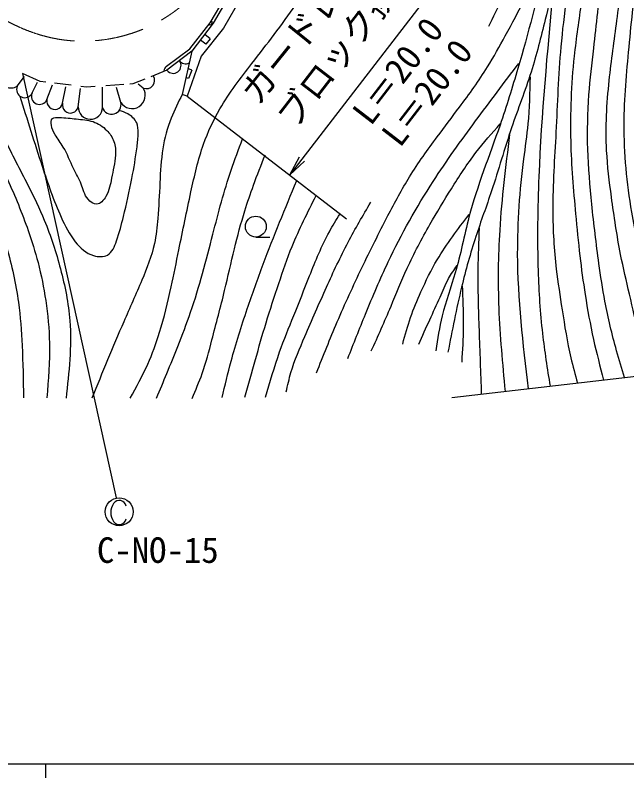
# Model space of a CAD drawing. Units: millimetres, scale not verified. Extents: x 40000 to 680000, y 20000 to 380000.
# Drawn here: x 165837 to 209662, y 204000 to 258680 of the extents above; entities that cross this region are included whole.
import ezdxf
from ezdxf.enums import TextEntityAlignment as Align

# ---------------------------------------------------------------- set-up
doc = ezdxf.new("R2010")
doc.units = ezdxf.units.MM
doc.header["$LTSCALE"] = 1000
doc.linetypes.add('CHAIN', pattern=[18.5, 12, -1.5, 3.5, -1.5])
for name, color, linetype, lineweight in [('M-BGD', 7, 'Continuous', 25), ('M-BMK', 2, 'CHAIN', 13), ('M-BMK-SRVR', 3, 'Continuous', 25), ('M-STR-STR3', 7, 'Continuous', 25), ('M-STR-STRC', 7, 'Continuous', 25), ('M-TTL-BAND', 7, 'Continuous', 25)]:
    doc.layers.add(name, color=color, linetype=linetype, lineweight=lineweight)
doc.styles.add('ＭＳ ゴシック', font='')
doc.styles.get('ＭＳ ゴシック').set_extended_font_data('MS Gothic')

# ---------------------------------------------------------------- blocks, each defined once
blk = doc.blocks.new('open_arrow')
at = {"color": 0, "linetype": 'Continuous', "lineweight": -2}
blk.add_lwpolyline([(7.5, 1.25), (0, 0), (7.5, -1.25)], dxfattribs=at)

msp = doc.modelspace()

# ---------------------------------------------------------------- linework, layer by layer
at = {"layer": 'M-BGD'}
for p, q in [((179807, 258141), (182188, 262222)), ((182377, 262168), (180031, 258106)), ((183078, 261795), (180760, 257760)), ((178348, 256262), (179807, 258141)), ((180031, 258106), (178486, 256103)), ((180760, 257760), (179157, 255757)), ((179809, 256999), (179413, 257305)), ((179809, 256999), (179500, 256599)), ((179500, 256599), (179104, 256904)), ((176680, 255024), (178348, 256262)), ((178486, 256103), (176712, 254730)), ((178486, 256103), (177801, 252997)), ((179157, 255757), (178156, 252867)), ((178482, 254740), (178210, 254852)), ((165985, 253593), (166488, 254291)), ((167614, 253929), (166356, 254493)), ((176712, 254730), (175555, 254272)), ((178482, 254740), (178242, 254156)), ((167048, 253111), (167440, 253889)), ((168035, 253878), (167614, 253929)), ((169841, 253660), (168644, 253804)), ((174252, 253757), (174056, 253744)), ((175131, 254105), (174252, 253757)), ((175004, 253460), (174640, 253726)), ((178242, 254156), (178072, 254226)), ((168111, 252630), (168511, 253681)), ((169233, 252372), (169463, 253547)), ((170354, 252115), (170504, 253428)), ((170933, 253528), (170536, 253576)), ((171558, 253571), (170933, 253528)), ((172098, 252065), (172081, 253532)), ((173607, 253713), (172336, 253625)), ((173393, 252430), (173093, 253488)), ((178156, 252867), (177801, 252997)), ((183077, 242774), (184077, 242774))]:
    msp.add_line(p, q, dxfattribs=at)
msp.add_circle((183077, 243524), 750, dxfattribs=at)
for centre, radius, start, end in [((179807, 258141), 150, 232.1694, 59.7344), ((177156, 255073), 561, 217.7468, 37.7468), ((178043, 255760), 561, 217.7468, 297.3706), ((165545, 254291), 825, 122.25, 302.25), ((176978, 254623), 500, 126.5805, 171.5805), ((175227, 254017), 600, 248.244, 32.7553), ((166517, 253352), 584, 155.6235, 335.6235), ((174199, 252945), 956, 212.5857, 32.5857), ((167580, 252871), 584, 155.6235, 335.6235), ((168672, 252501), 575, 167.0674, 347.0674), ((169793, 252244), 575, 167.0674, 347.0674), ((171226, 252090), 872, 178.3634, 358.3634), ((172746, 252248), 673, 195.7512, 15.7512)]:
    msp.add_arc(centre, radius, start, end, dxfattribs=at)
for points, knots in [([(207853, 302409), (207494, 301127), (207135, 299845), (206724, 298566), (206239, 297057), (205682, 295553), (205480, 294004), (205272, 292411), (205441, 290772), (205555, 289141), (205767, 286119), (205793, 283128), (205706, 280130), (205642, 277934), (205518, 275734), (205405, 273533), (205324, 271958), (205249, 270382), (205065, 268820), (204813, 266675), (204357, 264555), (203859, 262448), (203257, 259903), (202593, 257377), (201861, 254870), (201462, 253505), (201043, 252145), (200579, 250799), (199822, 248603), (198945, 246443), (198354, 244201), (198006, 242876), (197757, 241522), (197374, 240205), (197074, 239170), (196690, 238157), (196432, 237113), (196230, 236296), (196105, 235461), (195979, 234625)], [0, 0, 0, 0, 1, 1, 1, 2, 2, 2, 3, 3, 3, 4, 4, 4, 5, 5, 5, 6, 6, 6, 7, 7, 7, 8, 8, 8, 9, 9, 9, 10, 10, 10, 11, 11, 11, 12, 12, 12, 13, 13, 13, 13]), ([(208560, 302395), (208022, 300148), (207484, 297900), (206875, 295663), (206681, 294950), (206479, 294238), (206347, 293514), (206067, 291985), (206096, 290405), (206159, 288839), (206236, 286906), (206366, 284993), (206423, 283071), (206473, 281377), (206466, 279676), (206385, 277981), (206320, 276635), (206208, 275292), (206121, 273947), (206012, 272275), (205941, 270600), (205782, 268933), (205610, 267137), (205335, 265350), (204990, 263579), (204650, 261834), (204243, 260105), (203821, 258377), (203513, 257111), (203196, 255847), (202803, 254607), (202377, 253262), (201860, 251947), (201408, 250610), (200901, 249112), (200476, 247587), (199976, 246086), (199610, 244989), (199204, 243905), (198845, 242806), (198455, 241615), (198120, 240405), (197827, 239187), (197454, 237638), (197150, 236075), (196846, 234512)], [0, 0, 0, 0, 1, 1, 1, 2, 2, 2, 3, 3, 3, 4, 4, 4, 5, 5, 5, 6, 6, 6, 7, 7, 7, 8, 8, 8, 9, 9, 9, 10, 10, 10, 11, 11, 11, 12, 12, 12, 13, 13, 13, 14, 14, 14, 15, 15, 15, 15]), ([(208560, 302395), (208657, 302269), (208754, 302143), (208832, 302007), (209022, 301671), (209090, 301274), (209143, 300880), (209397, 298983), (209317, 297130), (209240, 295264), (209150, 293115), (209064, 290948), (209201, 288794), (209345, 286520), (209737, 284261), (210289, 282052), (210595, 280827), (210949, 279619), (211280, 278399), (211568, 277335), (211838, 276263), (211979, 275173), (212178, 273640), (212121, 272073), (211960, 270529), (211873, 269701), (211757, 268879), (211610, 268062), (211370, 266723), (211051, 265397), (210794, 264059), (210490, 262471), (210274, 260867), (210095, 259260), (209988, 258302), (209895, 257344), (209803, 256384), (209629, 254555), (209462, 252722), (209453, 250885), (209443, 248766), (209643, 246642), (209998, 244551), (210232, 243167), (210535, 241798), (210852, 240432), (211108, 239335), (211373, 238240), (211649, 237148), (211995, 235783), (212359, 234423), (212723, 233063)], [0, 0, 0, 0, 1, 1, 1, 2, 2, 2, 3, 3, 3, 4, 4, 4, 5, 5, 5, 6, 6, 6, 7, 7, 7, 8, 8, 8, 9, 9, 9, 10, 10, 10, 11, 11, 11, 12, 12, 12, 13, 13, 13, 14, 14, 14, 15, 15, 15, 16, 16, 16, 17, 17, 17, 17]), ([(211209, 232889), (210989, 233814), (210769, 234739), (210553, 235665), (210319, 236666), (210090, 237668), (209858, 238670), (209637, 239622), (209414, 240573), (209224, 241532), (208955, 242891), (208755, 244264), (208570, 245640), (208421, 246748), (208281, 247858), (208223, 248972), (208134, 250646), (208228, 252331), (208407, 254001), (208561, 255444), (208778, 256876), (208959, 258314), (209148, 259820), (209298, 261332), (209531, 262831), (209751, 264249), (210046, 265654), (210328, 267063), (210541, 268126), (210746, 269192), (210839, 270272), (210909, 271080), (210915, 271897), (210839, 272704), (210742, 273734), (210512, 274749), (210246, 275750), (209885, 277111), (209457, 278447), (209061, 279797), (208691, 281056), (208349, 282327), (208141, 283620), (207955, 284770), (207875, 285937), (207752, 287095), (207653, 288035), (207525, 288969), (207446, 289916), (207389, 290603), (207357, 291297), (207201, 291960), (207044, 292624), (206761, 293257), (206479, 293891)], [0, 0, 0, 0, 1, 1, 1, 2, 2, 2, 3, 3, 3, 4, 4, 4, 5, 5, 5, 6, 6, 6, 7, 7, 7, 8, 8, 8, 9, 9, 9, 10, 10, 10, 11, 11, 11, 12, 12, 12, 13, 13, 13, 14, 14, 14, 15, 15, 15, 16, 16, 16, 17, 17, 17, 18, 18, 18, 18]), ([(209509, 232693), (209314, 233335), (209119, 233977), (208938, 234622), (208609, 235795), (208325, 236982), (208100, 238179), (207932, 239074), (207796, 239975), (207671, 240877), (207474, 242292), (207304, 243709), (207160, 245129), (207026, 246441), (206916, 247756), (206874, 249074), (206832, 250376), (206857, 251681), (206955, 252979), (207039, 254092), (207177, 255201), (207303, 256311), (207497, 258023), (207664, 259738), (207916, 261441), (208130, 262890), (208405, 264330), (208652, 265775), (208805, 266671), (208947, 267568), (209040, 268473), (209143, 269471), (209188, 270477), (209142, 271478), (209079, 272895), (208835, 274301), (208529, 275689), (208292, 276763), (208018, 277826), (207793, 278898), (207551, 280058), (207367, 281229), (207221, 282414), (207141, 283062), (207073, 283714), (206894, 284335), (206742, 284861), (206512, 285365), (206281, 285868)], [0, 0, 0, 0, 1, 1, 1, 2, 2, 2, 3, 3, 3, 4, 4, 4, 5, 5, 5, 6, 6, 6, 7, 7, 7, 8, 8, 8, 9, 9, 9, 10, 10, 10, 11, 11, 11, 12, 12, 12, 13, 13, 13, 14, 14, 14, 15, 15, 15, 16, 16, 16, 16]), ([(206400, 277209), (206823, 275286), (207246, 273363), (207353, 271413), (207411, 270367), (207378, 269312), (207324, 268261), (207266, 267129), (207185, 266001), (207076, 264875), (206907, 263134), (206669, 261398), (206419, 259665), (206230, 258358), (206034, 257052), (205894, 255739), (205677, 253715), (205593, 251674), (205646, 249639), (205691, 247898), (205837, 246162), (205996, 244429), (206088, 243425), (206185, 242423), (206302, 241422), (206411, 240496), (206537, 239571), (206682, 238649), (206851, 237574), (207045, 236501), (207280, 235439), (207497, 234460), (207749, 233490), (208000, 232519)], [0, 0, 0, 0, 1, 1, 1, 2, 2, 2, 3, 3, 3, 4, 4, 4, 5, 5, 5, 6, 6, 6, 7, 7, 7, 8, 8, 8, 9, 9, 9, 10, 10, 10, 11, 11, 11, 11]), ([(174064, 231216), (174511, 232018), (174957, 232820), (175329, 233656), (175660, 234398), (175932, 235167), (176173, 235945), (176504, 237016), (176776, 238104), (177016, 239198), (177209, 240079), (177380, 240965), (177558, 241849), (177837, 243236), (178131, 244620), (178432, 246005), (178683, 247164), (178940, 248323), (179335, 249439), (179646, 250316), (180043, 251165), (180510, 251969), (181176, 253116), (181986, 254171), (182799, 255222), (183872, 256610), (184949, 257991), (185932, 259439), (186766, 260669), (187532, 261947), (188281, 263234), (188730, 264006), (189173, 264781), (189577, 265577), (189644, 265710), (189710, 265843), (189775, 265977), (189840, 266111), (189904, 266246), (189966, 266381), (190028, 266516), (190089, 266652), (190148, 266788), (190376, 267315), (190578, 267852), (190764, 268395), (190951, 268937), (191122, 269485), (191285, 270035), (191448, 270585), (191602, 271137), (191756, 271690)], [0, 0, 0, 0, 1, 1, 1, 2, 2, 2, 3, 3, 3, 4, 4, 4, 5, 5, 5, 6, 6, 6, 7, 7, 7, 8, 8, 8, 9, 9, 9, 10, 10, 10, 11, 11, 11, 12, 12, 12, 13, 13, 13, 14, 14, 14, 15, 15, 15, 16, 16, 16, 17, 17, 17, 17]), ([(199784, 257897), (200419, 259199), (201054, 260501), (201678, 261808), (202307, 263128), (202925, 264454), (203540, 265781), (204044, 266870), (204546, 267959), (205048, 269049)], [0, 0, 0, 0, 1, 1, 1, 2, 2, 2, 3, 3, 3, 3]), ([(205660, 267696), (205738, 267232), (205817, 266767), (205841, 266301), (205878, 265571), (205782, 264835), (205702, 264102), (205548, 262700), (205449, 261305), (205308, 259910), (205190, 258745), (205043, 257581), (204937, 256414), (204754, 254381), (204697, 252340), (204590, 250300), (204492, 248425), (204352, 246551), (204359, 244673), (204364, 243274), (204451, 241872), (204613, 240482), (204728, 239506), (204879, 238536), (205030, 237564), (205210, 236409), (205388, 235251), (205655, 234114), (205798, 233507), (205966, 232906), (206134, 232304)], [0, 0, 0, 0, 1, 1, 1, 2, 2, 2, 3, 3, 3, 4, 4, 4, 5, 5, 5, 6, 6, 6, 7, 7, 7, 8, 8, 8, 9, 9, 9, 10, 10, 10, 10]), ([(187428, 233045), (187913, 234261), (188398, 235478), (188912, 236683), (189470, 237991), (190063, 239285), (190678, 240568), (191281, 241826), (191906, 243073), (192550, 244312), (193041, 245257), (193544, 246197), (194104, 247102), (194713, 248088), (195390, 249032), (196082, 249963), (196608, 250672), (197143, 251374), (197671, 252082), (198374, 253026), (199065, 253980), (199685, 254979), (200135, 255704), (200548, 256453), (200956, 257204), (201932, 259001), (202879, 260812), (203826, 262622)], [0, 0, 0, 0, 1, 1, 1, 2, 2, 2, 3, 3, 3, 4, 4, 4, 5, 5, 5, 6, 6, 6, 7, 7, 7, 8, 8, 8, 9, 9, 9, 9]), ([(204382, 260508), (203963, 256045), (203545, 251583), (203362, 247107), (203271, 244854), (203239, 242597), (203311, 240342), (203358, 238844), (203452, 237346), (203622, 235858), (203766, 234593), (203966, 233335), (204166, 232077)], [0, 0, 0, 0, 1, 1, 1, 2, 2, 2, 3, 3, 3, 4, 4, 4, 4]), ([(159978, 256524), (160578, 254812), (161179, 253100), (161783, 251390), (162314, 249889), (162848, 248390), (163443, 246913), (163768, 246108), (164110, 245311), (164416, 244499), (164719, 243695), (164986, 242878), (165221, 242051), (165589, 240753), (165877, 239430), (166059, 238094), (166199, 237065), (166277, 236029), (166327, 234992), (166387, 233746), (166408, 232500), (166428, 231253)], [0, 0, 0, 0, 1, 1, 1, 2, 2, 2, 3, 3, 3, 4, 4, 4, 5, 5, 5, 6, 6, 6, 7, 7, 7, 7]), ([(161756, 255287), (162168, 254481), (162581, 253676), (162940, 252849), (163526, 251500), (163973, 250092), (164516, 248724), (165001, 247504), (165562, 246317), (166059, 245102), (166310, 244489), (166545, 243868), (166763, 243241), (167027, 242485), (167266, 241719), (167467, 240944), (167700, 240050), (167883, 239143), (168021, 238228), (168174, 237211), (168270, 236185), (168289, 235160), (168312, 233852), (168208, 232544), (168104, 231236)], [0, 0, 0, 0, 1, 1, 1, 2, 2, 2, 3, 3, 3, 4, 4, 4, 5, 5, 5, 6, 6, 6, 7, 7, 7, 8, 8, 8, 8]), ([(189671, 234075), (190091, 235136), (190512, 236197), (190943, 237254), (191456, 238514), (191985, 239768), (192567, 240998), (193511, 242989), (194595, 244916), (195793, 246767), (196752, 248248), (197784, 249680), (198831, 251099), (199852, 252484), (200889, 253858), (201925, 255231)], [0, 0, 0, 0, 1, 1, 1, 2, 2, 2, 3, 3, 3, 4, 4, 4, 5, 5, 5, 5]), ([(202737, 254270), (202709, 253140), (202681, 252010), (202575, 250887), (202496, 250054), (202375, 249224), (202269, 248391), (201981, 246126), (201811, 243842), (201821, 241563), (201836, 238333), (202214, 235115), (202592, 231896)], [0, 0, 0, 0, 1, 1, 1, 2, 2, 2, 3, 3, 3, 4, 4, 4, 4]), ([(163997, 254240), (164029, 253563), (164062, 252885), (164198, 252228), (164367, 251412), (164697, 250628), (165053, 249864), (165587, 248718), (166179, 247615), (166746, 246494), (167164, 245669), (167567, 244834), (167920, 243979), (168387, 242847), (168764, 241680), (169077, 240492), (169399, 239268), (169653, 238022), (169748, 236769), (169887, 234929), (169683, 233074), (169479, 231219)], [0, 0, 0, 0, 1, 1, 1, 2, 2, 2, 3, 3, 3, 4, 4, 4, 5, 5, 5, 6, 6, 6, 7, 7, 7, 7]), ([(166164, 252887), (166688, 251207), (167212, 249527), (167763, 247853), (168169, 246619), (168590, 245389), (169123, 244205), (169402, 243584), (169712, 242976), (170137, 242435), (170481, 241997), (170899, 241602), (171454, 241442), (171789, 241345), (172172, 241332), (172447, 241485), (172780, 241669), (172953, 242095), (173095, 242499), (173309, 243110), (173451, 243671), (173591, 244248), (173807, 245132), (174018, 246050), (174196, 246968), (174342, 247724), (174465, 248480), (174563, 249235), (174605, 249562), (174643, 249889), (174649, 250228), (174653, 250480), (174640, 250738), (174541, 250962), (174419, 251237), (174167, 251460), (173894, 251609), (173700, 251715), (173495, 251784), (173291, 251854)], [0, 0, 0, 0, 1, 1, 1, 2, 2, 2, 3, 3, 3, 4, 4, 4, 5, 5, 5, 6, 6, 6, 7, 7, 7, 8, 8, 8, 9, 9, 9, 10, 10, 10, 11, 11, 11, 12, 12, 12, 13, 13, 13, 13]), ([(177801, 252997), (177522, 252441), (177243, 251885), (177016, 251306), (176738, 250599), (176536, 249858), (176414, 249108), (176282, 248301), (176242, 247484), (176203, 246668), (176162, 245814), (176121, 244962), (176052, 244108), (176003, 243501), (175940, 242893), (175811, 242301), (175615, 241400), (175268, 240534), (174908, 239680), (174485, 238678), (174043, 237691), (173612, 236698), (172825, 234884), (172074, 233050), (171323, 231216)], [0, 0, 0, 0, 1, 1, 1, 2, 2, 2, 3, 3, 3, 4, 4, 4, 5, 5, 5, 6, 6, 6, 7, 7, 7, 8, 8, 8, 8]), ([(169272, 249229), (169567, 248738), (169764, 248200), (170019, 247686), (170203, 247315), (170417, 246956), (170563, 246572), (170703, 246203), (170780, 245809), (171056, 245484), (171222, 245290), (171458, 245121), (171676, 245130), (171939, 245142), (172174, 245414), (172334, 245687), (172589, 246123), (172652, 246560), (172739, 247003), (172844, 247535), (172986, 248076), (173017, 248635), (173037, 248974), (173015, 249319), (172903, 249634), (172800, 249926), (172618, 250192), (172397, 250419), (172120, 250703), (171782, 250927), (171411, 251051), (171024, 251181), (170602, 251203), (170209, 251241), (169810, 251279), (169443, 251333), (168981, 251355), (168798, 251363), (168601, 251367), (168501, 251266), (168401, 251166), (168398, 250963), (168425, 250786), (168464, 250523), (168568, 250317), (168690, 250115), (168870, 249819), (169090, 249533), (169272, 249229)], [0, 0, 0, 0, 1, 1, 1, 2, 2, 2, 3, 3, 3, 4, 4, 4, 5, 5, 5, 6, 6, 6, 7, 7, 7, 8, 8, 8, 9, 9, 9, 10, 10, 10, 11, 11, 11, 12, 12, 12, 13, 13, 13, 14, 14, 14, 15, 15, 15, 16, 16, 16, 16]), ([(191357, 234603), (191836, 235668), (192315, 236732), (192767, 237808), (193149, 238718), (193511, 239636), (193921, 240533), (194411, 241606), (194969, 242649), (195555, 243674), (196050, 244539), (196565, 245392), (197094, 246238), (197649, 247125), (198219, 248006), (198857, 248834), (199405, 249547), (200003, 250221), (200601, 250895)], [0, 0, 0, 0, 1, 1, 1, 2, 2, 2, 3, 3, 3, 4, 4, 4, 5, 5, 5, 6, 6, 6, 6]), ([(201263, 250126), (200980, 247840), (200697, 245555), (200555, 243257), (200441, 241401), (200419, 239538), (200491, 237680), (200569, 235684), (200755, 233695), (200941, 231706)], [0, 0, 0, 0, 1, 1, 1, 2, 2, 2, 3, 3, 3, 3]), ([(175956, 231229), (176207, 231817), (176459, 232406), (176704, 232997), (176971, 233641), (177230, 234287), (177486, 234935), (177806, 235747), (178120, 236560), (178404, 237384), (179036, 239218), (179515, 241101), (180001, 242982), (180399, 244524), (180802, 246063), (181311, 247569), (181566, 248321), (181848, 249065), (182129, 249809)], [0, 0, 0, 0, 1, 1, 1, 2, 2, 2, 3, 3, 3, 4, 4, 4, 5, 5, 5, 6, 6, 6, 6]), ([(178506, 231206), (178762, 231792), (179018, 232378), (179231, 232979), (179511, 233768), (179718, 234583), (179930, 235396), (180238, 236579), (180556, 237756), (180843, 238942), (181082, 239934), (181299, 240932), (181541, 241924), (181766, 242844), (182012, 243759), (182293, 244663), (182484, 245277), (182692, 245886), (182911, 246490), (183177, 247220), (183460, 247943), (183744, 248666)], [0, 0, 0, 0, 1, 1, 1, 2, 2, 2, 3, 3, 3, 4, 4, 4, 5, 5, 5, 6, 6, 6, 7, 7, 7, 7]), ([(180660, 231263), (180869, 232133), (181078, 233003), (181311, 233867), (181651, 235130), (182042, 236379), (182460, 237619), (182823, 238699), (183207, 239771), (183609, 240836), (184367, 242847), (185188, 244835), (186009, 246822)], [0, 0, 0, 0, 1, 1, 1, 2, 2, 2, 3, 3, 3, 4, 4, 4, 4]), ([(182293, 231298), (182544, 232194), (182794, 233089), (183047, 233985), (183296, 234865), (183547, 235745), (183814, 236619), (184103, 237566), (184410, 238506), (184724, 239446), (185023, 240340), (185328, 241232), (185682, 242104), (186188, 243348), (186794, 244550), (187401, 245751)], [0, 0, 0, 0, 1, 1, 1, 2, 2, 2, 3, 3, 3, 4, 4, 4, 5, 5, 5, 5]), ([(185258, 231669), (185362, 232138), (185465, 232606), (185599, 233066), (185857, 233948), (186225, 234796), (186592, 235642), (187106, 236826), (187616, 238006), (188144, 239180), (188634, 240269), (189140, 241352), (189696, 242408), (190206, 243376), (190758, 244320), (191310, 245264)], [0, 0, 0, 0, 1, 1, 1, 2, 2, 2, 3, 3, 3, 4, 4, 4, 5, 5, 5, 5]), ([(183774, 231302), (184091, 232387), (184407, 233472), (184785, 234535), (185096, 235412), (185448, 236274), (185795, 237137), (186177, 238088), (186553, 239039), (186932, 239992), (187359, 241065), (187791, 242141), (188347, 243150), (188587, 243586), (188850, 244009), (189114, 244433)], [0, 0, 0, 0, 1, 1, 1, 2, 2, 2, 3, 3, 3, 4, 4, 4, 5, 5, 5, 5]), ([(193603, 235104), (193781, 235744), (193958, 236384), (194175, 237010), (194389, 237629), (194642, 238235), (194910, 238835), (195264, 239626), (195643, 240406), (196081, 241149), (196749, 242283), (197553, 243331), (198358, 244380)], [0, 0, 0, 0, 1, 1, 1, 2, 2, 2, 3, 3, 3, 4, 4, 4, 4]), ([(199084, 243419), (199045, 242435), (199005, 241452), (198995, 240469), (198979, 239007), (199026, 237546), (199076, 236085), (199129, 234559), (199184, 233034), (199240, 231510)], [0, 0, 0, 0, 1, 1, 1, 2, 2, 2, 3, 3, 3, 3]), ([(194754, 235093), (195015, 235677), (195276, 236261), (195543, 236842), (195791, 237383), (196045, 237921), (196282, 238469), (196477, 238918), (196661, 239374), (196898, 239799), (197078, 240121), (197288, 240425), (197498, 240730)], [0, 0, 0, 0, 1, 1, 1, 2, 2, 2, 3, 3, 3, 4, 4, 4, 4]), ([(197875, 239251), (197899, 238637), (197923, 238023), (197933, 237409), (197935, 237289), (197936, 237169), (197938, 237049), (197939, 236929), (197940, 236808), (197941, 236688), (197941, 236568), (197941, 236448), (197940, 236328), (197934, 235488), (197884, 234650), (197835, 233811)], [0, 0, 0, 0, 1, 1, 1, 2, 2, 2, 3, 3, 3, 4, 4, 4, 5, 5, 5, 5])]:
    msp.add_open_spline(points, degree=3, knots=knots, dxfattribs=at)
at = {"layer": 'M-BMK'}
msp.add_open_spline([(160477, 263155), (161267, 261963), (162058, 260771), (163084, 259808), (163919, 259023), (164910, 258390), (165964, 257901), (167075, 257385), (168257, 257030), (169466, 256889), (170669, 256750), (171899, 256823), (173085, 257084), (174161, 257321), (175201, 257713), (176159, 258251), (177343, 258916), (178404, 259804), (179273, 260859), (180126, 261894), (180793, 263090), (181180, 264361), (181422, 265159), (181554, 265986), (181685, 266813)], degree=3, knots=[0, 0, 0, 0, 1, 1, 1, 2, 2, 2, 3, 3, 3, 4, 4, 4, 5, 5, 5, 6, 6, 6, 7, 7, 7, 8, 8, 8, 8], dxfattribs=at)
at = {"layer": 'M-BMK-SRVR'}
msp.add_line((197123, 231266), (270398, 239710), dxfattribs=at)
at = {"layer": 'M-STR-STR3'}
for p, q in [((197448, 262747), (185495, 247218)), ((178156, 252867), (189569, 244083))]:
    msp.add_line(p, q, dxfattribs=at)
at = {"layer": 'M-STR-STRC'}
msp.add_line((166356, 254493), (173074, 224085), dxfattribs=at)
msp.add_circle((173283, 223071), 1000, dxfattribs=at)
for centre, radius, start, end in [((173833, 223021), 1151, 145.6197, 214.3804), ((173292, 223384), 499, 10.091, 144.8514), ((173292, 222659), 499, 215.1488, 349.9089)]:
    msp.add_arc(centre, radius, start, end, dxfattribs=at)
at = {"layer": 'M-TTL-BAND'}
for p, q in [((40000, 205000), (579000, 205000)), ((168000, 205000), (168000, 204000))]:
    msp.add_line(p, q, dxfattribs=at)

# ---------------------------------------------------------------- block references
at = {"layer": 'M-STR-STR3', "xscale": 193, "yscale": 193, "rotation": 52.4}
msp.add_blockref('open_arrow', (185495, 247218), dxfattribs=at)

# ---------------------------------------------------------------- texts
at = {"layer": 'M-STR-STR3', "style": 'ＭＳ ゴシック'}
for s, rotation, p in [('ガードレール', 51.14, (181823, 253310)), ('ブロック擁壁', 52.4, (184420, 251526)), ('L＝20.0', 52.4, (189860, 251794)), ('L＝20.0', 52.4, (191955, 250233))]:
    msp.add_text(s, height=1833, rotation=rotation, dxfattribs=at).set_placement(p, align=Align.TOP_LEFT)
at = {"layer": 'M-STR-STRC', "style": 'ＭＳ ゴシック'}
msp.add_text('C-NO-15', height=1833, dxfattribs=at).set_placement((171689, 221240), align=Align.TOP_LEFT)

doc.saveas('drawing.dxf')
